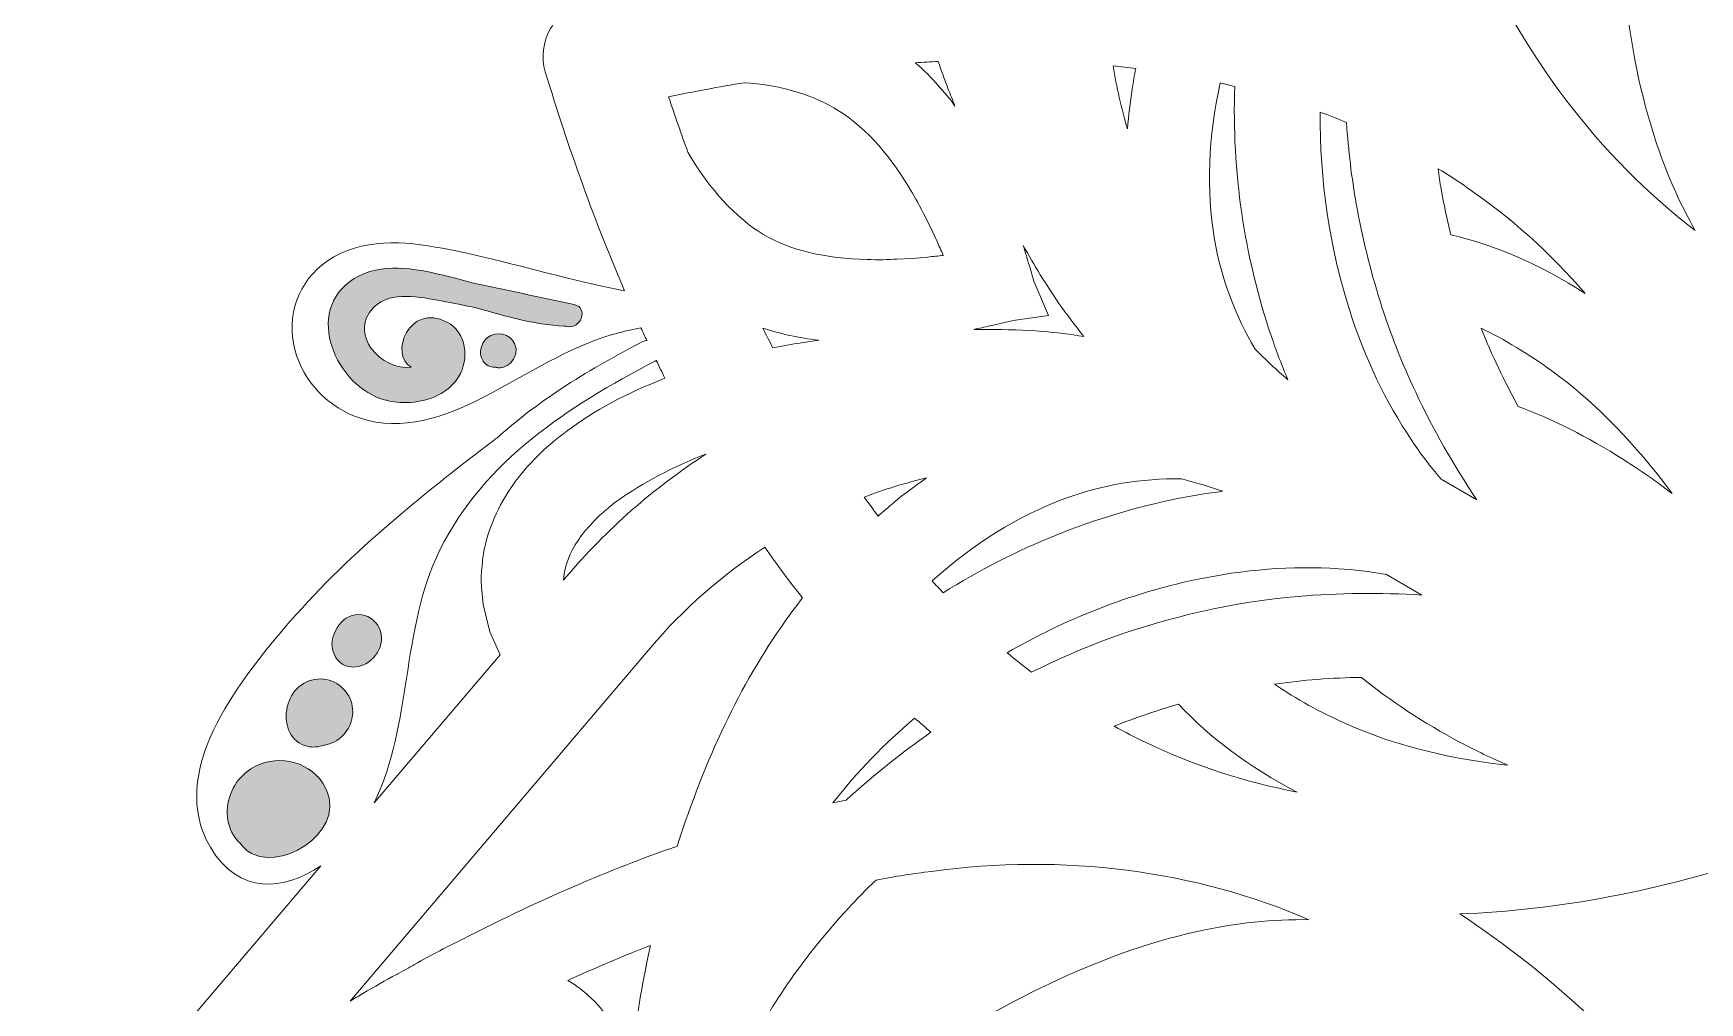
# Model space of a CAD drawing. Header units: millimetres. Extents: x -197 to 1097, y -667 to 136.
# Drawn here: x 193.4 to 317.7, y -35.4 to 37 of the extents above; entities that cross this region are included whole.
import ezdxf

# ---------------------------------------------------------------- set-up
doc = ezdxf.new("R2010")
doc.units = ezdxf.units.MM
doc.header["$MEASUREMENT"] = 0
doc.layers.add('engraving', color=7, linetype='Continuous')
doc.layers.add('Layer 5', color=7, linetype='Continuous')

# ---------------------------------------------------------------- blocks, each defined once
blk = doc.blocks.new('block 2')
at = {"layer": 'engraving'}
h = blk.add_hatch(color=1, dxfattribs=at)
h.dxf.hatch_style = 2
edge = h.paths.add_edge_path()
edge.add_spline(control_points=[(219.66, 9.61), (219.68, 9.6), (219.7, 9.6), (219.72, 9.6), (221.01, 9.27), (222.6, 9.4), (223.81, 10.1), (224.34, 10.41), (224.79, 10.82), (225.12, 11.35), (225.93, 12.69), (225.72, 14.68), (224.25, 15.44), (221.4, 16.9), (219.93, 13.03), (221.57, 12.06), (219.41, 11.77), (216.82, 14.55), (218.79, 16.54), (220.05, 17.81), (222.33, 17.29), (223.83, 17.01), (224.7, 16.85), (225.57, 16.68), (226.44, 16.5), (228.59, 15.88), (230.72, 15.25), (233, 15.13), (233.03, 15.13), (233.06, 15.13), (233.1, 15.13), (233.13, 15.13), (233.17, 15.12), (233.21, 15.11), (234.28, 14.89), (234.83, 16.52), (233.75, 16.74), (231.22, 17.25), (228.67, 17.87), (226.12, 18.36), (225.42, 18.57), (224.71, 18.76), (224, 18.93), (221.9, 19.43), (219.3, 19.92), (217.33, 18.68), (213.45, 16.25), (216.01, 10.56), (219.66, 9.61)], knot_values=[0, 0, 0, 0, 1, 1, 1, 2, 2, 2, 3, 3, 3, 4, 4, 4, 5, 5, 5, 6, 6, 6, 7, 7, 7, 8, 8, 8, 9, 9, 9, 10, 10, 10, 11, 11, 11, 12, 12, 12, 13, 13, 13, 14, 14, 14, 15, 15, 15, 16, 16, 16, 16], degree=3, periodic=1)
h = blk.add_hatch(color=1, dxfattribs=at)
h.dxf.hatch_style = 2
edge = h.paths.add_edge_path()
edge.add_spline(control_points=[(228.05, 12.03), (228.55, 11.99), (228.99, 12.28), (229.22, 12.68), (229.37, 12.94), (229.44, 13.24), (229.39, 13.55), (229.25, 14.38), (228.28, 14.78), (227.53, 14.44), (226.83, 14.12), (226.53, 13.15), (226.95, 12.52), (227.16, 12.21), (227.47, 12.04), (227.82, 12.08), (227.89, 12.06), (227.97, 12.04), (228.05, 12.03), (228.05, 12.03), (228.05, 12.03), (228.05, 12.03)], knot_values=[0, 0, 0, 0, 1, 1, 1, 2, 2, 2, 3, 3, 3, 4, 4, 4, 5, 5, 5, 6, 6, 6, 7, 7, 7, 7], degree=3, periodic=1)
h = blk.add_hatch(color=1, dxfattribs=at)
h.dxf.hatch_style = 2
edge = h.paths.add_edge_path()
edge.add_spline(control_points=[(218.92, -6.98), (218.49, -6.47), (217.81, -6.26), (217.16, -6.46), (216.51, -6.66), (216.08, -7.21), (215.83, -7.82), (215.63, -8.31), (215.59, -8.87), (215.84, -9.33), (215.89, -9.49), (215.97, -9.64), (216.08, -9.78), (216.55, -10.33), (217.31, -10.43), (217.96, -10.17), (219.19, -9.66), (219.87, -8.07), (218.92, -6.98)], knot_values=[0, 0, 0, 0, 1, 1, 1, 2, 2, 2, 3, 3, 3, 4, 4, 4, 5, 5, 5, 6, 6, 6, 6], degree=3, periodic=1)
h = blk.add_hatch(color=1, dxfattribs=at)
h.dxf.hatch_style = 2
edge = h.paths.add_edge_path()
edge.add_spline(control_points=[(213.83, -16.22), (214.26, -16.33), (214.69, -16.28), (215.08, -16.13), (215.35, -16.09), (215.61, -16.01), (215.85, -15.89), (216.88, -15.35), (217.44, -14.15), (217.14, -13.02), (216.84, -11.89), (215.77, -11.11), (214.6, -11.2), (213.34, -11.29), (212.48, -12.29), (212.29, -13.5), (212.1, -14.66), (212.59, -15.92), (213.83, -16.22)], knot_values=[0, 0, 0, 0, 1, 1, 1, 2, 2, 2, 3, 3, 3, 4, 4, 4, 5, 5, 5, 6, 6, 6, 6], degree=3, periodic=1)
h = blk.add_hatch(color=1, dxfattribs=at)
h.dxf.hatch_style = 2
edge = h.paths.add_edge_path()
edge.add_spline(control_points=[(209.79, -24.28), (212.31, -25.42), (217.12, -22.25), (214.98, -18.97), (213.84, -17.22), (211.35, -16.78), (209.62, -17.9), (208.49, -18.62), (207.81, -19.95), (207.85, -21.25), (207.87, -21.89), (208.07, -22.52), (208.47, -23.07), (208.6, -23.25), (208.75, -23.4), (208.89, -23.54), (209.13, -23.88), (209.44, -24.12), (209.79, -24.28)], knot_values=[0, 0, 0, 0, 1, 1, 1, 2, 2, 2, 3, 3, 3, 4, 4, 4, 5, 5, 5, 6, 6, 6, 6], degree=3, periodic=1)
at = {"layer": 'engraving', "lineweight": 0}
for points, knots in [([(219.66, 9.61), (219.68, 9.6), (219.7, 9.6), (219.72, 9.6), (221.01, 9.27), (222.6, 9.4), (223.81, 10.1), (224.34, 10.41), (224.79, 10.82), (225.12, 11.35), (225.93, 12.69), (225.72, 14.68), (224.25, 15.44), (221.4, 16.9), (219.93, 13.03), (221.57, 12.06), (219.41, 11.77), (216.82, 14.55), (218.79, 16.54), (220.05, 17.81), (222.33, 17.29), (223.83, 17.01), (224.7, 16.85), (225.57, 16.68), (226.44, 16.5), (228.59, 15.88), (230.72, 15.25), (233, 15.13), (233.03, 15.13), (233.06, 15.13), (233.1, 15.13), (233.13, 15.13), (233.17, 15.12), (233.21, 15.11), (234.28, 14.89), (234.83, 16.52), (233.75, 16.74), (231.22, 17.25), (228.67, 17.87), (226.12, 18.36), (225.42, 18.57), (224.71, 18.76), (224, 18.93), (221.9, 19.43), (219.3, 19.92), (217.33, 18.68), (213.45, 16.25), (216.01, 10.56), (219.66, 9.61)], [0, 0, 0, 0, 1, 1, 1, 2, 2, 2, 3, 3, 3, 4, 4, 4, 5, 5, 5, 6, 6, 6, 7, 7, 7, 8, 8, 8, 9, 9, 9, 10, 10, 10, 11, 11, 11, 12, 12, 12, 13, 13, 13, 14, 14, 14, 15, 15, 15, 16, 16, 16, 16]), ([(228.05, 12.03), (228.55, 11.99), (228.99, 12.28), (229.22, 12.68), (229.37, 12.94), (229.44, 13.24), (229.39, 13.55), (229.25, 14.38), (228.28, 14.78), (227.53, 14.44), (226.83, 14.12), (226.53, 13.15), (226.95, 12.52), (227.16, 12.21), (227.47, 12.04), (227.82, 12.08), (227.89, 12.06), (227.97, 12.04), (228.05, 12.03), (228.05, 12.03), (228.05, 12.03), (228.05, 12.03)], [0, 0, 0, 0, 1, 1, 1, 2, 2, 2, 3, 3, 3, 4, 4, 4, 5, 5, 5, 6, 6, 6, 7, 7, 7, 7]), ([(218.92, -6.98), (218.49, -6.47), (217.81, -6.26), (217.16, -6.46), (216.51, -6.66), (216.08, -7.21), (215.83, -7.82), (215.63, -8.31), (215.59, -8.87), (215.84, -9.33), (215.89, -9.49), (215.97, -9.64), (216.08, -9.78), (216.55, -10.33), (217.31, -10.43), (217.96, -10.17), (219.19, -9.66), (219.87, -8.07), (218.92, -6.98)], [0, 0, 0, 0, 1, 1, 1, 2, 2, 2, 3, 3, 3, 4, 4, 4, 5, 5, 5, 6, 6, 6, 6]), ([(213.83, -16.22), (214.26, -16.33), (214.69, -16.28), (215.08, -16.13), (215.35, -16.09), (215.61, -16.01), (215.85, -15.89), (216.88, -15.35), (217.44, -14.15), (217.14, -13.02), (216.84, -11.89), (215.77, -11.11), (214.6, -11.2), (213.34, -11.29), (212.48, -12.29), (212.29, -13.5), (212.1, -14.66), (212.59, -15.92), (213.83, -16.22)], [0, 0, 0, 0, 1, 1, 1, 2, 2, 2, 3, 3, 3, 4, 4, 4, 5, 5, 5, 6, 6, 6, 6]), ([(209.79, -24.28), (212.31, -25.42), (217.12, -22.25), (214.98, -18.97), (213.84, -17.22), (211.35, -16.78), (209.62, -17.9), (208.49, -18.62), (207.81, -19.95), (207.85, -21.25), (207.87, -21.89), (208.07, -22.52), (208.47, -23.07), (208.6, -23.25), (208.75, -23.4), (208.89, -23.54), (209.13, -23.88), (209.44, -24.12), (209.79, -24.28)], [0, 0, 0, 0, 1, 1, 1, 2, 2, 2, 3, 3, 3, 4, 4, 4, 5, 5, 5, 6, 6, 6, 6])]:
    blk.add_open_spline(points, degree=3, knots=knots, dxfattribs=at)

msp = doc.modelspace()

# ---------------------------------------------------------------- linework, layer by layer
at = {"layer": 'Layer 5', "lineweight": 0}
for points, knots in [([(577.26, -48.98), (577.26, -48.98), (556.16, -24.14), (556.16, -24.14), (558.66, -25.37), (561.46, -25.24), (563.31, -22.13), (566.59, -16.58), (561.23, -9.82), (557.77, -5.76), (553.22, -0.39), (547.68, 4.04), (542.12, 8.3), (542.05, 8.35), (541.99, 8.38), (541.92, 8.41), (539.24, 10.86), (536.13, 12.85), (532.93, 14.61), (533.15, 15.09), (533.37, 15.57), (533.59, 16.05), (534.04, 15.91), (534.5, 15.76), (534.95, 15.58), (537.78, 14.45), (540.34, 12.81), (543.03, 11.41), (545.81, 9.98), (549.04, 8.88), (552.11, 9.89), (554.45, 10.66), (556.4, 12.63), (557, 15.01), (557.64, 17.52), (556.78, 20.13), (554.58, 21.64), (552.02, 23.39), (548.84, 23.11), (545.98, 22.58), (542.37, 21.91), (538.84, 20.85), (535.28, 20.02), (537.09, 24.45), (538.75, 29.15), (540.25, 34.11), (540.57, 35.17), (540.43, 36.35), (539.86, 37.34), (539.29, 38.32), (538.34, 39.04), (537.25, 39.29), (531.4, 40.66), (525.73, 41.67), (520.3, 42.32), (523.17, 45.55), (526.39, 48.49), (529.22, 51.79), (531.11, 54), (532.93, 56.62), (532.7, 59.71), (532.5, 62.37), (530.67, 64.42), (528.17, 65.12), (525.81, 65.79), (523.13, 65.09), (521.29, 63.45), (518.88, 61.29), (518.22, 57.94), (518.07, 54.82), (517.93, 51.79), (518.07, 48.75), (517.64, 45.74), (517.49, 44.69), (517.24, 43.67), (516.92, 42.68), (516.53, 42.71), (516.13, 42.76), (515.74, 42.79), (515.91, 46.98), (515.82, 51.27), (514.92, 55.37), (514.92, 55.43), (514.93, 55.51), (514.91, 55.59), (514.01, 62.54), (512.94, 69.55), (510.57, 76.17), (508.78, 81.2), (505.61, 89.22), (499.16, 89.15), (495.82, 89.11), (494.27, 87.09), (493.91, 84.59), (493.91, 84.59), (484.42, 111.18), (484.42, 111.18), (484.42, 111.18), (483.8, 112.89), (483.8, 112.89), (483.1, 114.68), (481.28, 115.73), (479.35, 115.44), (479.35, 115.44), (446.04, 109.36), (446.04, 109.36), (448.87, 110.84), (450.71, 113.54), (448.72, 117.06), (445.56, 122.68), (437.03, 121.42), (431.78, 120.46), (424.86, 119.19), (418.25, 116.62), (411.78, 113.92), (411.71, 113.89), (411.65, 113.85), (411.59, 113.81), (408.18, 112.73), (404.95, 111.07), (401.88, 109.22), (401.57, 109.66), (401.25, 110.1), (400.93, 110.54), (401.24, 110.82), (401.56, 111.1), (401.89, 111.36), (404.29, 113.24), (406.99, 114.64), (409.54, 116.28), (412.17, 117.96), (414.73, 120.21), (415.4, 123.38), (415.91, 125.79), (415.17, 128.46), (413.41, 130.17), (411.56, 131.98), (408.87, 132.54), (406.46, 131.38), (403.67, 130.04), (402.31, 127.15), (401.35, 124.41), (400.15, 121.01), (399.3, 117.5), (398.27, 114.06), (395.43, 117.68), (392.31, 121.32), (388.91, 124.94), (388.15, 125.75), (387.06, 126.21), (385.92, 126.21), (384.78, 126.21), (383.69, 125.75), (382.93, 124.93), (378.72, 120.45), (374.93, 115.95), (371.6, 111.47), (370.12, 115.75), (369.18, 120.22), (367.66, 124.5), (366.7, 127.24), (365.34, 130.13), (362.55, 131.47), (360.14, 132.63), (357.45, 132.07), (355.6, 130.26), (353.84, 128.55), (353.1, 125.88), (353.61, 123.46), (354.28, 120.3), (356.84, 118.05), (359.47, 116.36), (362.02, 114.73), (364.72, 113.33), (367.12, 111.45), (368.09, 110.68), (368.95, 109.82), (369.74, 108.91), (369.54, 108.62), (369.34, 108.34), (369.14, 108.05), (369.13, 108.06), (369.11, 108.07), (369.1, 108.08), (365.45, 110.42), (361.56, 112.59), (357.42, 113.9), (357.36, 113.94), (357.3, 113.98), (357.23, 114.01), (350.76, 116.7), (344.15, 119.28), (337.23, 120.54), (331.98, 121.5), (323.45, 122.77), (320.29, 117.15), (318.55, 114.07), (319.74, 111.62), (321.96, 110.06), (321.96, 110.06), (294.25, 115.12), (294.25, 115.12), (294.25, 115.12), (292.46, 115.44), (292.46, 115.44), (290.56, 115.73), (288.74, 114.68), (288.03, 112.87), (288.03, 112.87), (275.71, 78.36), (275.71, 78.36), (276.97, 82.41), (276.15, 87.37), (270.89, 87.43), (264.45, 87.5), (261.28, 79.48), (259.48, 74.45), (257.12, 67.83), (256.04, 60.81), (255.14, 53.86), (255.13, 53.78), (255.13, 53.71), (255.14, 53.64), (254.35, 50.05), (254.18, 46.31), (254.27, 42.62), (253.75, 42.56), (253.24, 42.52), (252.72, 42.46), (252.6, 42.97), (252.49, 43.49), (252.42, 44.02), (251.98, 47.03), (252.12, 50.07), (251.98, 53.1), (251.84, 56.22), (251.17, 59.56), (248.76, 61.72), (246.93, 63.37), (244.25, 64.07), (241.88, 63.4), (239.39, 62.7), (237.56, 60.65), (237.36, 57.99), (237.12, 54.9), (238.95, 52.28), (240.84, 50.07), (243.27, 47.23), (246.01, 44.65), (248.55, 41.93), (244.04, 41.28), (239.37, 40.41), (234.59, 39.29), (233.5, 39.04), (232.55, 38.32), (231.98, 37.34), (231.41, 36.35), (231.27, 35.17), (231.59, 34.11), (233.35, 28.31), (235.32, 22.84), (237.5, 17.78), (232.94, 18.63), (228.5, 20.09), (223.92, 20.94), (221.07, 21.48), (217.88, 21.75), (215.33, 20), (213.12, 18.49), (212.26, 15.89), (212.9, 13.38), (213.5, 11), (215.45, 9.02), (217.79, 8.26), (220.87, 7.25), (224.1, 8.34), (226.87, 9.78), (229.56, 11.17), (232.13, 12.81), (234.95, 13.94), (236.19, 14.44), (237.45, 14.77), (238.73, 15), (238.87, 14.69), (239.01, 14.38), (239.16, 14.07), (239.06, 14.06), (238.96, 14.03), (238.86, 13.98), (235.01, 11.98), (231.19, 9.7), (227.98, 6.77), (227.91, 6.75), (227.85, 6.71), (227.79, 6.66), (222.22, 2.41), (216.68, -2.03), (212.13, -7.39), (208.67, -11.46), (203.31, -18.21), (206.6, -23.76), (208.71, -27.33), (212.09, -26.98), (214.83, -25.15), (214.83, -25.15), (195.76, -47.59), (195.76, -47.59), (195.76, -47.59), (194.58, -48.98), (194.58, -48.98), (193.38, -50.49), (193.38, -52.59), (194.6, -54.11), (194.6, -54.11), (217.81, -81.43), (217.81, -81.43), (214.93, -78.44), (210.29, -76.92), (207.64, -81.4), (204.36, -86.94), (209.72, -93.7), (213.17, -97.77), (217.73, -103.13), (223.27, -107.56), (228.83, -111.82), (228.9, -111.87), (228.96, -111.9), (229.02, -111.93), (231.86, -114.52), (235.18, -116.61), (238.57, -118.43), (238.37, -118.87), (238.17, -119.31), (237.97, -119.76), (237.31, -119.58), (236.65, -119.36), (236, -119.1), (233.17, -117.97), (230.61, -116.33), (227.91, -114.94), (225.14, -113.5), (221.91, -112.41), (218.84, -113.42), (216.5, -114.18), (214.55, -116.16), (213.95, -118.53), (213.31, -121.04), (214.17, -123.65), (216.37, -125.16), (218.93, -126.91), (222.11, -126.64), (224.97, -126.1), (228.84, -125.38), (232.62, -124.23), (236.45, -123.37), (234.68, -127.72), (233.06, -132.33), (231.59, -137.18), (231.27, -138.25), (231.41, -139.43), (231.98, -140.41), (232.55, -141.4), (233.5, -142.11), (234.59, -142.37), (240.28, -143.7), (245.8, -144.69), (251.09, -145.34), (248.12, -148.78), (244.7, -151.85), (241.73, -155.32), (239.84, -157.53), (238.01, -160.14), (238.25, -163.23), (238.45, -165.9), (240.28, -167.94), (242.78, -168.65), (245.14, -169.31), (247.82, -168.61), (249.66, -166.97), (252.07, -164.81), (252.73, -161.47), (252.88, -158.35), (253.02, -155.32), (252.88, -152.28), (253.31, -149.26), (253.49, -148.02), (253.8, -146.84), (254.21, -145.68), (254.55, -145.72), (254.9, -145.75), (255.24, -145.78), (255.24, -145.81), (255.23, -145.84), (255.23, -145.87), (255.03, -150.2), (255.1, -154.65), (256.03, -158.89), (256.03, -158.96), (256.02, -159.03), (256.03, -159.11), (256.94, -166.06), (258.01, -173.07), (260.37, -179.7), (262.17, -184.72), (265.34, -192.75), (271.78, -192.67), (276.54, -192.62), (277.67, -188.56), (276.91, -184.8), (276.91, -184.8), (287.42, -214.25), (287.42, -214.25), (287.42, -214.25), (288.04, -215.96), (288.04, -215.96), (288.74, -217.76), (290.56, -218.81), (292.49, -218.52), (292.49, -218.52), (325.96, -212.4), (325.96, -212.4), (322.57, -213.73), (320.01, -216.64), (322.22, -220.59), (325.38, -226.2), (333.92, -224.94), (339.17, -223.98), (346.09, -222.72), (352.7, -220.14), (359.17, -217.45), (359.24, -217.42), (359.3, -217.38), (359.36, -217.34), (363.08, -216.16), (366.59, -214.29), (369.91, -212.23), (370.18, -212.61), (370.46, -212.99), (370.74, -213.37), (370.21, -213.91), (369.66, -214.41), (369.06, -214.88), (366.66, -216.76), (363.96, -218.16), (361.4, -219.8), (358.78, -221.48), (356.21, -223.73), (355.55, -226.9), (355.04, -229.31), (355.78, -231.98), (357.54, -233.7), (359.39, -235.5), (362.08, -236.07), (364.49, -234.91), (367.28, -233.57), (368.63, -230.68), (369.6, -227.93), (370.94, -224.16), (371.83, -220.24), (373.04, -216.44), (376.01, -220.29), (379.32, -224.16), (382.93, -228.01), (383.69, -228.82), (384.78, -229.29), (385.92, -229.29), (387.06, -229.29), (388.15, -228.82), (388.91, -228.01), (392.82, -223.85), (396.36, -219.67), (399.52, -215.51), (400.9, -219.63), (401.83, -223.91), (403.28, -228.02), (404.25, -230.76), (405.6, -233.66), (408.4, -235), (410.81, -236.15), (413.5, -235.59), (415.35, -233.79), (417.11, -232.07), (417.84, -229.4), (417.34, -226.99), (416.67, -223.82), (414.11, -221.57), (411.48, -219.89), (408.93, -218.25), (406.22, -216.85), (403.83, -214.97), (402.99, -214.31), (402.22, -213.58), (401.52, -212.8), (401.75, -212.48), (401.98, -212.15), (402.21, -211.83), (405.76, -214.08), (409.52, -216.15), (413.53, -217.43), (413.58, -217.47), (413.65, -217.5), (413.72, -217.54), (420.19, -220.23), (426.8, -222.81), (433.72, -224.07), (438.97, -225.03), (447.5, -226.29), (450.66, -220.68), (452.78, -216.9), (450.53, -214.08), (447.36, -212.68), (447.36, -212.68), (477.59, -218.2), (477.59, -218.2), (477.59, -218.2), (479.38, -218.52), (479.38, -218.52), (481.28, -218.8), (483.1, -217.75), (483.81, -215.94), (483.81, -215.94), (494.72, -185.4), (494.72, -185.4), (494.79, -188.34), (496.28, -190.91), (500.06, -190.95), (506.5, -191.02), (509.67, -183), (511.47, -177.97), (513.83, -171.35), (514.9, -164.34), (515.81, -157.39), (515.82, -157.31), (515.82, -157.24), (515.81, -157.17), (516.63, -153.45), (516.78, -149.59), (516.67, -145.78), (517.16, -145.73), (517.65, -145.69), (518.14, -145.64), (518.3, -146.26), (518.44, -146.89), (518.53, -147.54), (518.96, -150.56), (518.82, -153.6), (518.96, -156.63), (519.11, -159.75), (519.78, -163.09), (522.19, -165.25), (524.02, -166.89), (526.7, -167.59), (529.06, -166.92), (531.56, -166.22), (533.39, -164.17), (533.59, -161.51), (533.83, -158.42), (532, -155.8), (530.11, -153.59), (527.59, -150.65), (524.75, -148), (522.14, -145.16), (527.01, -144.51), (532.06, -143.58), (537.26, -142.37), (538.34, -142.11), (539.29, -141.4), (539.86, -140.41), (540.43, -139.43), (540.57, -138.25), (540.25, -137.18), (538.57, -131.64), (536.69, -126.41), (534.63, -121.54), (538.78, -122.4), (542.85, -123.69), (547.02, -124.47), (549.88, -125), (553.07, -125.28), (555.62, -123.53), (557.83, -122.02), (558.69, -119.41), (558.05, -116.9), (557.44, -114.52), (555.5, -112.55), (553.16, -111.78), (550.08, -110.77), (546.85, -111.87), (544.08, -113.3), (541.38, -114.7), (538.82, -116.34), (536, -117.47), (535.08, -117.83), (534.16, -118.11), (533.22, -118.32), (533.05, -117.94), (532.87, -117.56), (532.7, -117.18), (536.34, -115.26), (539.93, -113.07), (542.97, -110.3), (543.03, -110.27), (543.1, -110.24), (543.16, -110.19), (548.73, -105.93), (554.26, -101.5), (558.82, -96.13), (562.27, -92.07), (567.64, -85.31), (564.35, -79.77), (562.49, -76.62), (559.66, -76.52), (557.13, -77.79), (557.13, -77.79), (576.08, -55.48), (576.08, -55.48), (576.08, -55.48), (577.26, -54.09), (577.26, -54.09), (578.46, -52.59), (578.46, -50.49), (577.26, -48.98)], [0, 0, 0, 0, 1, 1, 1, 2, 2, 2, 3, 3, 3, 4, 4, 4, 5, 5, 5, 6, 6, 6, 7, 7, 7, 8, 8, 8, 9, 9, 9, 10, 10, 10, 11, 11, 11, 12, 12, 12, 13, 13, 13, 14, 14, 14, 15, 15, 15, 16, 16, 16, 17, 17, 17, 18, 18, 18, 19, 19, 19, 20, 20, 20, 21, 21, 21, 22, 22, 22, 23, 23, 23, 24, 24, 24, 25, 25, 25, 26, 26, 26, 27, 27, 27, 28, 28, 28, 29, 29, 29, 30, 30, 30, 31, 31, 31, 32, 32, 32, 33, 33, 33, 34, 34, 34, 35, 35, 35, 36, 36, 36, 37, 37, 37, 38, 38, 38, 39, 39, 39, 40, 40, 40, 41, 41, 41, 42, 42, 42, 43, 43, 43, 44, 44, 44, 45, 45, 45, 46, 46, 46, 47, 47, 47, 48, 48, 48, 49, 49, 49, 50, 50, 50, 51, 51, 51, 52, 52, 52, 53, 53, 53, 54, 54, 54, 55, 55, 55, 56, 56, 56, 57, 57, 57, 58, 58, 58, 59, 59, 59, 60, 60, 60, 61, 61, 61, 62, 62, 62, 63, 63, 63, 64, 64, 64, 65, 65, 65, 66, 66, 66, 67, 67, 67, 68, 68, 68, 69, 69, 69, 70, 70, 70, 71, 71, 71, 72, 72, 72, 73, 73, 73, 74, 74, 74, 75, 75, 75, 76, 76, 76, 77, 77, 77, 78, 78, 78, 79, 79, 79, 80, 80, 80, 81, 81, 81, 82, 82, 82, 83, 83, 83, 84, 84, 84, 85, 85, 85, 86, 86, 86, 87, 87, 87, 88, 88, 88, 89, 89, 89, 90, 90, 90, 91, 91, 91, 92, 92, 92, 93, 93, 93, 94, 94, 94, 95, 95, 95, 96, 96, 96, 97, 97, 97, 98, 98, 98, 99, 99, 99, 100, 100, 100, 101, 101, 101, 102, 102, 102, 103, 103, 103, 104, 104, 104, 105, 105, 105, 106, 106, 106, 107, 107, 107, 108, 108, 108, 109, 109, 109, 110, 110, 110, 111, 111, 111, 112, 112, 112, 113, 113, 113, 114, 114, 114, 115, 115, 115, 116, 116, 116, 117, 117, 117, 118, 118, 118, 119, 119, 119, 120, 120, 120, 121, 121, 121, 122, 122, 122, 123, 123, 123, 124, 124, 124, 125, 125, 125, 126, 126, 126, 127, 127, 127, 128, 128, 128, 129, 129, 129, 130, 130, 130, 131, 131, 131, 132, 132, 132, 133, 133, 133, 134, 134, 134, 135, 135, 135, 136, 136, 136, 137, 137, 137, 138, 138, 138, 139, 139, 139, 140, 140, 140, 141, 141, 141, 142, 142, 142, 143, 143, 143, 144, 144, 144, 145, 145, 145, 146, 146, 146, 147, 147, 147, 148, 148, 148, 149, 149, 149, 150, 150, 150, 151, 151, 151, 152, 152, 152, 153, 153, 153, 154, 154, 154, 155, 155, 155, 156, 156, 156, 157, 157, 157, 158, 158, 158, 159, 159, 159, 160, 160, 160, 161, 161, 161, 162, 162, 162, 163, 163, 163, 164, 164, 164, 165, 165, 165, 166, 166, 166, 167, 167, 167, 168, 168, 168, 169, 169, 169, 170, 170, 170, 171, 171, 171, 172, 172, 172, 173, 173, 173, 174, 174, 174, 175, 175, 175, 176, 176, 176, 177, 177, 177, 178, 178, 178, 179, 179, 179, 180, 180, 180, 181, 181, 181, 182, 182, 182, 183, 183, 183, 184, 184, 184, 185, 185, 185, 186, 186, 186, 187, 187, 187, 188, 188, 188, 189, 189, 189, 190, 190, 190, 191, 191, 191, 192, 192, 192, 193, 193, 193, 194, 194, 194, 195, 195, 195, 196, 196, 196, 197, 197, 197, 198, 198, 198, 199, 199, 199, 200, 200, 200, 201, 201, 201, 202, 202, 202, 203, 203, 203, 204, 204, 204, 205, 205, 205, 206, 206, 206, 207, 207, 207, 207]), ([(311.8, 56.83), (311.81, 56.22), (311.82, 55.61), (311.83, 55.03), (311.81, 54.18), (311.8, 53.32), (311.79, 52.48), (311.69, 45.36), (311.8, 37.11), (314.39, 29.15), (315.2, 26.67), (316.21, 24.36), (317.4, 22.27), (310.24, 27.76), (304.4, 35.44), (300.72, 44.26), (300.25, 45.37), (299.8, 46.51), (299.35, 47.74), (299.68, 49.1), (300, 50.25), (300.36, 51.33), (301.82, 55.78), (303.68, 59.76), (305.89, 63.15), (307.22, 65.15), (308.51, 66.8), (309.83, 68.19), (310.34, 68.71), (310.84, 69.19), (311.33, 69.63), (311.39, 69.05), (311.44, 68.47), (311.49, 67.9), (311.58, 66.6), (311.63, 65.25), (311.68, 63.93), (311.68, 63.93), (311.68, 63.85), (311.68, 63.85), (311.72, 62.99), (311.75, 62.13), (311.79, 61.24), (311.79, 61.24), (311.79, 60.6), (311.79, 60.6), (311.79, 59.37), (311.79, 58.1), (311.8, 56.83)], [0, 0, 0, 0, 1, 1, 1, 2, 2, 2, 3, 3, 3, 4, 4, 4, 5, 5, 5, 6, 6, 6, 7, 7, 7, 8, 8, 8, 9, 9, 9, 10, 10, 10, 11, 11, 11, 12, 12, 12, 13, 13, 13, 14, 14, 14, 15, 15, 15, 16, 16, 16, 16]), ([(261.87, 31.98), (261.87, 31.98), (260.9, 33.1), (260.9, 33.1), (260.4, 33.69), (259.84, 34.24), (259.19, 34.79), (259.76, 34.83), (260.34, 34.86), (260.91, 34.88), (261.14, 34.2), (261.39, 33.52), (261.64, 32.87), (261.81, 32.43), (261.99, 31.99), (262.16, 31.56), (262.16, 31.56), (261.87, 31.98), (261.87, 31.98)], [0, 0, 0, 0, 1, 1, 1, 2, 2, 2, 3, 3, 3, 4, 4, 4, 5, 5, 5, 6, 6, 6, 6]), ([(273.96, 34.56), (274.53, 34.5), (275.1, 34.43), (275.66, 34.36), (275.55, 33.85), (275.46, 33.33), (275.39, 32.82), (275.23, 31.83), (275.11, 30.84), (275.03, 29.86), (274.58, 31.41), (274.22, 32.97), (273.96, 34.56)], [0, 0, 0, 0, 1, 1, 1, 2, 2, 2, 3, 3, 3, 4, 4, 4, 4]), ([(246.42, 33.3), (248.97, 33.13), (251.29, 32.49), (253.13, 31.43), (255.25, 30.18), (257.13, 28.18), (258.73, 25.48), (258.73, 25.48), (258.75, 25.45), (258.75, 25.45), (259.07, 24.94), (259.4, 24.35), (259.82, 23.53), (259.82, 23.53), (260.34, 22.53), (260.34, 22.53), (260.34, 22.53), (260.82, 21.46), (260.82, 21.46), (260.97, 21.12), (261.13, 20.78), (261.29, 20.41), (260.9, 20.37), (260.52, 20.33), (260.13, 20.29), (260.13, 20.29), (259, 20.18), (259, 20.18), (259, 20.18), (257.83, 20.13), (257.83, 20.13), (257.18, 20.1), (256.42, 20.07), (255.6, 20.11), (252.5, 20.17), (249.87, 20.8), (247.82, 21.99), (245.77, 23.27), (243.91, 25.29), (242.29, 28), (242.29, 28), (242.23, 28.11), (242.23, 28.11), (241.74, 29.45), (241.26, 30.84), (240.79, 32.25), (242.67, 32.64), (244.57, 32.99), (246.42, 33.3)], [0, 0, 0, 0, 1, 1, 1, 2, 2, 2, 3, 3, 3, 4, 4, 4, 5, 5, 5, 6, 6, 6, 7, 7, 7, 8, 8, 8, 9, 9, 9, 10, 10, 10, 11, 11, 11, 12, 12, 12, 13, 13, 13, 14, 14, 14, 15, 15, 15, 16, 16, 16, 16]), ([(285.78, 14.35), (286.15, 13.26), (286.56, 12.18), (287.01, 11.13), (286.16, 11.86), (285.35, 12.62), (284.57, 13.42), (283.06, 15.94), (282.01, 18.78), (281.53, 21.61), (280.92, 25.31), (281.06, 29.23), (281.95, 33.28), (282.31, 33.2), (282.68, 33.11), (283.04, 33.02), (282.81, 26.74), (283.75, 20.3), (285.78, 14.35)], [0, 0, 0, 0, 1, 1, 1, 2, 2, 2, 3, 3, 3, 4, 4, 4, 5, 5, 5, 6, 6, 6, 6]), ([(296.54, 10.2), (297.83, 7.46), (299.36, 4.76), (301.11, 2.16), (301.11, 2.16), (298.44, 3.71), (298.44, 3.71), (297.61, 4.68), (296.89, 5.62), (296.26, 6.59), (294.3, 9.51), (292.74, 12.76), (291.62, 16.28), (290.13, 20.95), (289.37, 26.05), (289.41, 31.1), (290.08, 30.86), (290.74, 30.6), (291.38, 30.33), (291.52, 28.23), (291.76, 26.19), (292.11, 24.25), (292.99, 19.29), (294.48, 14.56), (296.54, 10.2)], [0, 0, 0, 0, 1, 1, 1, 2, 2, 2, 3, 3, 3, 4, 4, 4, 5, 5, 5, 6, 6, 6, 7, 7, 7, 8, 8, 8, 8]), ([(299.16, 21.94), (298.88, 23.09), (298.64, 24.23), (298.44, 25.35), (298.36, 25.85), (298.28, 26.36), (298.21, 26.88), (298.95, 26.43), (299.67, 25.97), (300.36, 25.49), (300.36, 25.49), (300.36, 25.49), (300.36, 25.49), (303.6, 23.27), (306.56, 20.62), (309.2, 17.57), (305.84, 19.72), (302.47, 21.19), (299.16, 21.94)], [0, 0, 0, 0, 1, 1, 1, 2, 2, 2, 3, 3, 3, 4, 4, 4, 5, 5, 5, 6, 6, 6, 6]), ([(265.89, 15.41), (265.89, 15.41), (266.51, 15.55), (266.51, 15.55), (266.51, 15.55), (269.13, 15.92), (269.13, 15.92), (269.13, 15.92), (268.05, 18.5), (268.05, 18.5), (268.05, 18.5), (267.71, 19.63), (267.71, 19.63), (267.57, 20.12), (267.42, 20.63), (267.25, 21.14), (268.07, 19.69), (268.95, 18.24), (269.92, 16.83), (270.51, 16), (271.13, 15.17), (271.78, 14.36), (270.75, 14.52), (269.72, 14.65), (268.69, 14.74), (267.41, 14.84), (266.04, 14.89), (264.5, 14.89), (264.2, 14.89), (263.89, 14.89), (263.58, 14.89), (263.97, 14.97), (264.36, 15.06), (264.74, 15.15), (265.13, 15.24), (265.52, 15.33), (265.89, 15.41)], [0, 0, 0, 0, 1, 1, 1, 2, 2, 2, 3, 3, 3, 4, 4, 4, 5, 5, 5, 6, 6, 6, 7, 7, 7, 8, 8, 8, 9, 9, 9, 10, 10, 10, 11, 11, 11, 12, 12, 12, 12]), ([(251.99, 14.08), (251.56, 14.02), (251.13, 13.96), (250.7, 13.89), (250, 13.78), (249.28, 13.65), (248.57, 13.52), (248.32, 14), (248.07, 14.49), (247.82, 14.99), (249.13, 14.56), (250.52, 14.25), (251.99, 14.08)], [0, 0, 0, 0, 1, 1, 1, 2, 2, 2, 3, 3, 3, 4, 4, 4, 4]), ([(306.71, 11.79), (309.63, 9.67), (312.38, 6.93), (315.09, 3.43), (315.09, 3.43), (315.67, 2.64), (315.67, 2.64), (314.52, 3.52), (313.32, 4.37), (312.06, 5.17), (309.33, 6.89), (306.76, 8.19), (304.19, 9.14), (303.15, 11.03), (302.22, 12.99), (301.42, 14.98), (303.17, 14.14), (304.94, 13.07), (306.71, 11.79)], [0, 0, 0, 0, 1, 1, 1, 2, 2, 2, 3, 3, 3, 4, 4, 4, 5, 5, 5, 6, 6, 6, 6]), ([(223.73, -1.56), (227, 5.08), (233.38, 9.2), (239.75, 12.5), (239.79, 12.52), (239.83, 12.55), (239.87, 12.58), (240.09, 12.13), (240.3, 11.68), (240.52, 11.24), (237.63, 10.12), (235.24, 8.84), (233.23, 7.32), (231.81, 6.3), (230.55, 5.08), (229.46, 3.69), (229.46, 3.69), (229.42, 3.64), (229.42, 3.64), (228.24, 2.01), (227.44, 0.33), (227.07, -1.34), (226.95, -1.81), (226.92, -2.24), (226.89, -2.6), (226.88, -2.68), (226.87, -2.76), (226.86, -2.9), (226.86, -2.9), (226.81, -3.49), (226.81, -3.49), (226.81, -3.49), (226.8, -3.7), (226.8, -3.7), (226.8, -3.93), (226.82, -4.15), (226.84, -4.34), (226.84, -4.34), (226.95, -5.63), (226.95, -5.63), (226.95, -5.63), (227.46, -7.67), (227.46, -7.67), (227.46, -7.67), (228.21, -9.39), (228.21, -9.39), (228.21, -9.39), (218.82, -20.44), (218.82, -20.44), (221.67, -14.53), (220.81, -7.5), (223.73, -1.56)], [0, 0, 0, 0, 1, 1, 1, 2, 2, 2, 3, 3, 3, 4, 4, 4, 5, 5, 5, 6, 6, 6, 7, 7, 7, 8, 8, 8, 9, 9, 9, 10, 10, 10, 11, 11, 11, 12, 12, 12, 13, 13, 13, 14, 14, 14, 15, 15, 15, 16, 16, 16, 17, 17, 17, 17]), ([(243.57, 5.57), (239.67, 3.06), (236.17, -0.02), (233.15, -3.58), (233.15, -3.58), (232.94, -3.83), (232.94, -3.83), (232.96, -3.5), (233.01, -3.18), (233.09, -2.88), (233.32, -2), (233.8, -1.09), (234.54, -0.16), (234.58, -0.11), (234.66, -0.03), (234.73, 0.05), (234.85, 0.17), (234.96, 0.29), (235.06, 0.4), (235.14, 0.49), (235.22, 0.57), (235.3, 0.67), (235.37, 0.74), (235.44, 0.82), (235.5, 0.88), (235.5, 0.88), (235.55, 0.92), (235.55, 0.92), (235.71, 1.05), (235.86, 1.18), (236.01, 1.32), (236.33, 1.61), (236.64, 1.88), (236.93, 2.07), (236.93, 2.07), (237, 2.12), (237, 2.12), (238.88, 3.46), (241.03, 4.6), (243.56, 5.58), (243.56, 5.58), (243.56, 5.57), (243.57, 5.57)], [0, 0, 0, 0, 1, 1, 1, 2, 2, 2, 3, 3, 3, 4, 4, 4, 5, 5, 5, 6, 6, 6, 7, 7, 7, 8, 8, 8, 9, 9, 9, 10, 10, 10, 11, 11, 11, 12, 12, 12, 13, 13, 13, 14, 14, 14, 14]), ([(255.38, 2.37), (256.9, 2.95), (258.45, 3.43), (260.04, 3.81), (259.21, 3.24), (258.4, 2.63), (257.61, 1.98), (257.22, 1.66), (256.82, 1.32), (256.43, 0.96), (256.08, 1.43), (255.73, 1.9), (255.38, 2.37)], [0, 0, 0, 0, 1, 1, 1, 2, 2, 2, 3, 3, 3, 4, 4, 4, 4]), ([(270.36, 2.27), (273.17, 3.3), (276.09, 3.79), (279.06, 3.73), (280.09, 3.47), (281.12, 3.16), (282.14, 2.81), (281.01, 2.67), (279.89, 2.49), (278.78, 2.26), (272.62, 1.02), (266.59, -1.41), (261.29, -4.77), (261.01, -4.47), (260.73, -4.18), (260.46, -3.88), (263.53, -1.1), (266.86, 0.97), (270.36, 2.27)], [0, 0, 0, 0, 1, 1, 1, 2, 2, 2, 3, 3, 3, 4, 4, 4, 5, 5, 5, 6, 6, 6, 6]), ([(239.41, -8.89), (241.88, -5.98), (244.76, -3.45), (247.98, -1.37), (248.9, -2.69), (249.83, -3.95), (250.78, -5.15), (250.3, -5.76), (249.86, -6.35), (249.44, -6.95), (246.13, -11.66), (243.51, -17.14), (241.44, -23.67), (236.37, -25.43), (231.11, -27.7), (225.8, -30.42), (224.31, -31.16), (223.06, -31.8), (221.83, -32.5), (221.4, -32.75), (220.97, -32.99), (220.53, -33.23), (220.53, -33.23), (220.5, -33.24), (220.5, -33.24), (219.69, -33.69), (218.84, -34.16), (217.97, -34.67), (217.65, -34.86), (217.34, -35.04), (217.03, -35.23), (217.03, -35.23), (239.41, -8.89), (239.41, -8.89)], [0, 0, 0, 0, 1, 1, 1, 2, 2, 2, 3, 3, 3, 4, 4, 4, 5, 5, 5, 6, 6, 6, 7, 7, 7, 8, 8, 8, 9, 9, 9, 10, 10, 10, 11, 11, 11, 11]), ([(290.78, -2.97), (291.92, -3.03), (293.09, -3.18), (294.36, -3.41), (294.36, -3.41), (297.01, -4.94), (297.01, -4.94), (293.88, -4.74), (290.78, -4.77), (287.77, -5.04), (282.97, -5.45), (278.13, -6.54), (273.39, -8.28), (271.58, -8.96), (269.73, -9.77), (267.88, -10.7), (267.27, -10.23), (266.66, -9.74), (266.05, -9.24), (270.43, -6.7), (275.24, -4.82), (280.03, -3.81), (283.72, -3.02), (287.34, -2.74), (290.78, -2.97)], [0, 0, 0, 0, 1, 1, 1, 2, 2, 2, 3, 3, 3, 4, 4, 4, 5, 5, 5, 6, 6, 6, 7, 7, 7, 8, 8, 8, 8]), ([(286, -11.58), (288.14, -11.28), (290.32, -11.11), (292.5, -11.08), (294.64, -12.84), (297.12, -14.47), (299.87, -15.93), (301.04, -16.55), (302.23, -17.12), (303.42, -17.63), (303.42, -17.63), (302.92, -17.59), (302.92, -17.59), (298.54, -17.04), (294.79, -16.06), (291.47, -14.6), (289.44, -13.7), (287.61, -12.69), (286, -11.58)], [0, 0, 0, 0, 1, 1, 1, 2, 2, 2, 3, 3, 3, 4, 4, 4, 5, 5, 5, 6, 6, 6, 6]), ([(287.69, -19.64), (283.74, -18.88), (279.97, -17.65), (276.43, -15.95), (275.63, -15.57), (274.83, -15.16), (274.03, -14.72), (274.54, -14.52), (275.05, -14.33), (275.54, -14.15), (275.54, -14.15), (275.55, -14.15), (275.55, -14.15), (276.61, -13.76), (277.72, -13.4), (278.85, -13.08), (281.17, -15.59), (284.14, -17.79), (287.69, -19.64)], [0, 0, 0, 0, 1, 1, 1, 2, 2, 2, 3, 3, 3, 4, 4, 4, 5, 5, 5, 6, 6, 6, 6]), ([(259.15, -14.11), (259.55, -14.47), (259.96, -14.83), (260.37, -15.17), (258.15, -16.72), (256.03, -18.42), (254.04, -20.24), (253.71, -20.3), (253.37, -20.37), (253.04, -20.44), (254.86, -18.14), (256.91, -16.02), (259.15, -14.11)], [0, 0, 0, 0, 1, 1, 1, 2, 2, 2, 3, 3, 3, 4, 4, 4, 4]), ([(253.84, -28.7), (253.84, -28.7), (253.85, -28.7), (253.85, -28.7), (254.56, -27.9), (255.33, -27.1), (256.27, -26.2), (257.71, -25.93), (259.06, -25.72), (260.4, -25.56), (270.23, -24.2), (280.08, -25.48), (288.57, -29.16), (285.91, -29.12), (283.13, -29.41), (280.26, -30.03), (272.48, -31.77), (265.72, -35.54), (258.9, -39.58), (258.31, -39.93), (257.72, -40.29), (257.12, -40.65), (257.12, -40.65), (256.79, -40.86), (256.79, -40.86), (256.24, -41.16), (255.69, -41.46), (255.13, -41.78), (255.13, -41.78), (254.23, -42.29), (254.23, -42.29), (253.08, -42.94), (251.93, -43.6), (250.85, -44.21), (250.85, -44.21), (250.64, -44.32), (250.64, -44.32), (249.61, -44.86), (248.55, -45.41), (247.49, -45.94), (247.49, -45.94), (243.69, -47.16), (243.69, -47.16), (243.81, -46.61), (243.94, -46.04), (244.1, -45.45), (244.62, -43.59), (245.38, -41.63), (246.42, -39.49), (248.27, -35.73), (250.77, -32.1), (253.84, -28.7)], [0, 0, 0, 0, 1, 1, 1, 2, 2, 2, 3, 3, 3, 4, 4, 4, 5, 5, 5, 6, 6, 6, 7, 7, 7, 8, 8, 8, 9, 9, 9, 10, 10, 10, 11, 11, 11, 12, 12, 12, 13, 13, 13, 14, 14, 14, 15, 15, 15, 16, 16, 16, 17, 17, 17, 17]), ([(322.78, -24.36), (320.01, -30.81), (318.2, -37.83), (317.5, -44.83), (314.91, -41.75), (312.3, -38.98), (309.56, -36.42), (306.53, -33.57), (303.27, -30.99), (299.83, -28.73), (307.1, -28.47), (314.8, -27), (322.78, -24.36)], [0, 0, 0, 0, 1, 1, 1, 2, 2, 2, 3, 3, 3, 4, 4, 4, 4]), ([(238.07, -38.99), (237.13, -37.43), (236.16, -36.17), (235.07, -35.07), (235.07, -35.07), (235.01, -35.01), (235.01, -35.01), (234.52, -34.56), (233.96, -34.08), (233.28, -33.69), (235.38, -32.73), (237.41, -31.87), (239.43, -31.09), (238.91, -33.48), (238.47, -36.04), (238.07, -38.99)], [0, 0, 0, 0, 1, 1, 1, 2, 2, 2, 3, 3, 3, 4, 4, 4, 5, 5, 5, 5])]:
    msp.add_open_spline(points, degree=3, knots=knots, dxfattribs=at)

# ---------------------------------------------------------------- block references
at = {"layer": 'engraving'}
msp.add_blockref('block 2', (0, 0), dxfattribs=at)

doc.saveas('drawing.dxf')
